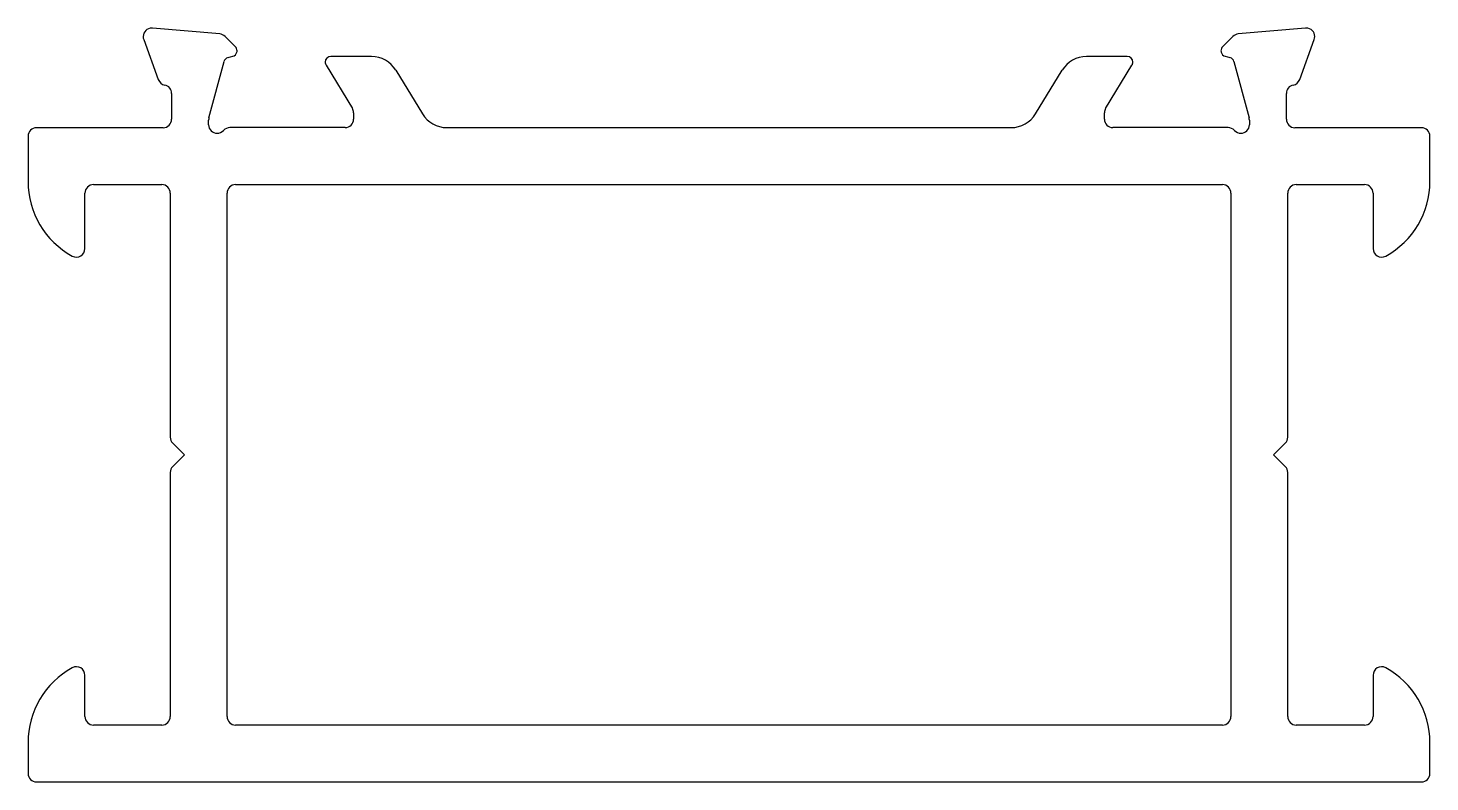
# Model space of a CAD drawing. Extents: x 871.9 to 921.2, y 452 to 478.5.
import ezdxf

# ---------------------------------------------------------------- set-up
doc = ezdxf.new("R2010")
doc.units = 0
doc.layers.get('0').update_dxf_attribs({"linetype": 'CONTINUOUS'})

msp = doc.modelspace()

# ---------------------------------------------------------------- linework, layer by layer
at = {"color": 0}
for p, q in [((878.597, 478.305), (876.232, 478.511)), ((879.147, 477.854), (878.783, 478.218)), ((914.228, 478.218), (913.864, 477.854)), ((916.78, 478.511), (914.414, 478.305)), ((875.923, 478.112), (876.437, 476.699)), ((916.574, 476.699), (917.088, 478.112)), ((878.216, 475.351), (878.747, 477.333)), ((878.888, 477.474), (879.057, 477.519)), ((883.931, 477.513), (882.506, 477.513)), ((910.506, 477.513), (909.08, 477.513)), ((913.954, 477.519), (914.123, 477.474)), ((914.264, 477.333), (914.795, 475.351)), ((882.335, 477.208), (883.262, 475.69)), ((884.785, 477.034), (885.726, 475.492)), ((907.286, 475.492), (908.227, 477.034)), ((909.75, 475.69), (910.676, 477.208)), ((876.906, 476.213), (876.906, 475.309)), ((916.106, 475.309), (916.106, 476.213)), ((878.206, 475.113), (878.206, 475.273)), ((883.306, 475.534), (883.306, 475.313)), ((909.706, 475.313), (909.706, 475.534)), ((914.806, 475.273), (914.806, 475.113)), ((876.606, 475.009), (872.156, 475.009)), ((883.006, 475.013), (878.953, 475.013)), ((886.579, 475.013), (906.432, 475.013)), ((914.058, 475.013), (910.006, 475.013)), ((920.856, 475.009), (916.406, 475.009)), ((871.856, 474.709), (871.856, 473.125)), ((921.156, 473.125), (921.156, 474.709)), ((874.156, 473.009), (876.556, 473.009)), ((879.156, 473.009), (913.856, 473.009)), ((916.456, 473.009), (918.856, 473.009)), ((873.856, 470.759), (873.856, 472.709)), ((876.856, 472.709), (876.856, 464.133)), ((878.856, 454.309), (878.856, 472.709)), ((914.156, 472.709), (914.156, 454.309)), ((916.156, 464.133), (916.156, 472.709)), ((919.156, 472.709), (919.156, 470.759)), ((876.944, 463.921), (877.356, 463.509)), ((915.656, 463.509), (916.068, 463.921)), ((877.356, 463.509), (876.944, 463.097)), ((916.068, 463.097), (915.656, 463.509)), ((876.856, 462.885), (876.856, 454.309)), ((916.156, 454.309), (916.156, 462.885)), ((873.856, 454.309), (873.856, 455.759)), ((919.156, 455.759), (919.156, 454.309)), ((876.556, 454.009), (874.156, 454.009)), ((913.856, 454.009), (879.156, 454.009)), ((918.856, 454.009), (916.456, 454.009)), ((871.856, 453.392), (871.856, 452.309)), ((921.156, 452.309), (921.156, 453.392)), ((872.156, 452.009), (920.856, 452.009))]:
    msp.add_line(p, q, dxfattribs=at)
for centre, radius, start, end in [((876.206, 478.213), 0.3, 90, 180), ((876.187, 478.209), 0.281, 179.336, 200.2803), ((876.206, 478.213), 0.3, 85, 90), ((878.571, 478.006), 0.3, 45, 85), ((914.44, 478.006), 0.3, 95, 135), ((916.806, 478.213), 0.3, 90, 95), ((916.806, 478.213), 0.3, 0, 90), ((916.824, 478.209), 0.281, 339.7197, 0.664), ((879.006, 477.713), 0.2, 360, 45), ((914.006, 477.713), 0.2, 135, 180), ((878.94, 477.281), 0.2, 105, 165), ((879.006, 477.713), 0.2, 285, 345), ((879.006, 477.713), 0.2, 345, 0), ((882.506, 477.313), 0.2, 90, 180), ((882.506, 477.313), 0.2, 180, 211.3955), ((883.931, 476.513), 1, 31.3955, 90), ((909.08, 476.513), 1, 90, 148.6045), ((910.506, 477.313), 0.2, 0, 90), ((910.506, 477.313), 0.2, 328.6045, 360), ((914.006, 477.713), 0.2, 180, 195), ((914.006, 477.713), 0.2, 195, 255), ((914.071, 477.281), 0.2, 15, 75), ((876.719, 476.802), 0.3, 200, 259.0957), ((876.606, 476.213), 0.3, 0, 79.0957), ((916.406, 476.213), 0.3, 100.9043, 180), ((916.292, 476.802), 0.3, 280.9043, 340), ((876.606, 475.309), 0.3, 270, 360), ((878.506, 475.273), 0.3, 165, 180), ((883.006, 475.313), 0.3, 270, 0), ((883.006, 475.534), 0.3, 0, 31.3955), ((886.579, 476.013), 1, 211.3955, 270), ((906.432, 476.013), 1, 270, 328.6045), ((910.006, 475.534), 0.3, 148.6045, 180), ((910.005, 475.312), 0.299, 179.9014, 270.0986), ((914.506, 475.273), 0.3, 0, 15), ((916.406, 475.309), 0.3, 180, 270), ((872.156, 474.709), 0.3, 90, 180), ((878.506, 475.113), 0.3, 180, 270), ((878.506, 475.113), 0.3, 270, 318.1897), ((878.953, 474.713), 0.3, 90, 138.1897), ((914.058, 474.713), 0.3, 41.8103, 90), ((914.506, 475.113), 0.3, 221.8103, 270), ((914.506, 475.113), 0.3, 270, 0), ((920.856, 474.709), 0.3, 0, 90), ((874.856, 473.125), 3, 180, 241.2178), ((874.156, 472.709), 0.3, 90, 180), ((876.556, 472.709), 0.3, 0, 90), ((879.156, 472.709), 0.3, 90, 180), ((913.856, 472.709), 0.3, 0, 90), ((916.456, 472.709), 0.3, 90, 180), ((918.856, 472.709), 0.3, 0, 90), ((918.156, 473.125), 3, 298.7822, 0), ((873.556, 470.759), 0.3, 241.2178, 0), ((919.456, 470.759), 0.3, 180, 298.7822), ((877.156, 464.133), 0.3, 180, 225), ((915.856, 464.133), 0.3, 315, 0), ((877.156, 462.885), 0.3, 135, 180), ((915.856, 462.885), 0.3, 0, 45), ((873.556, 455.759), 0.3, 360, 118.7822), ((919.456, 455.759), 0.3, 61.2178, 180), ((874.856, 453.392), 3, 118.7822, 180), ((918.156, 453.392), 3, 360, 61.2178), ((874.156, 454.309), 0.3, 180, 270), ((876.556, 454.309), 0.3, 270, 0), ((879.156, 454.309), 0.3, 180, 270), ((913.856, 454.309), 0.3, 270, 0), ((916.456, 454.309), 0.3, 180, 270), ((918.856, 454.309), 0.3, 270, 0), ((872.156, 452.309), 0.3, 180, 270), ((920.856, 452.309), 0.3, 270, 0)]:
    msp.add_arc(centre, radius, start, end, dxfattribs=at)

doc.saveas('drawing.dxf')
